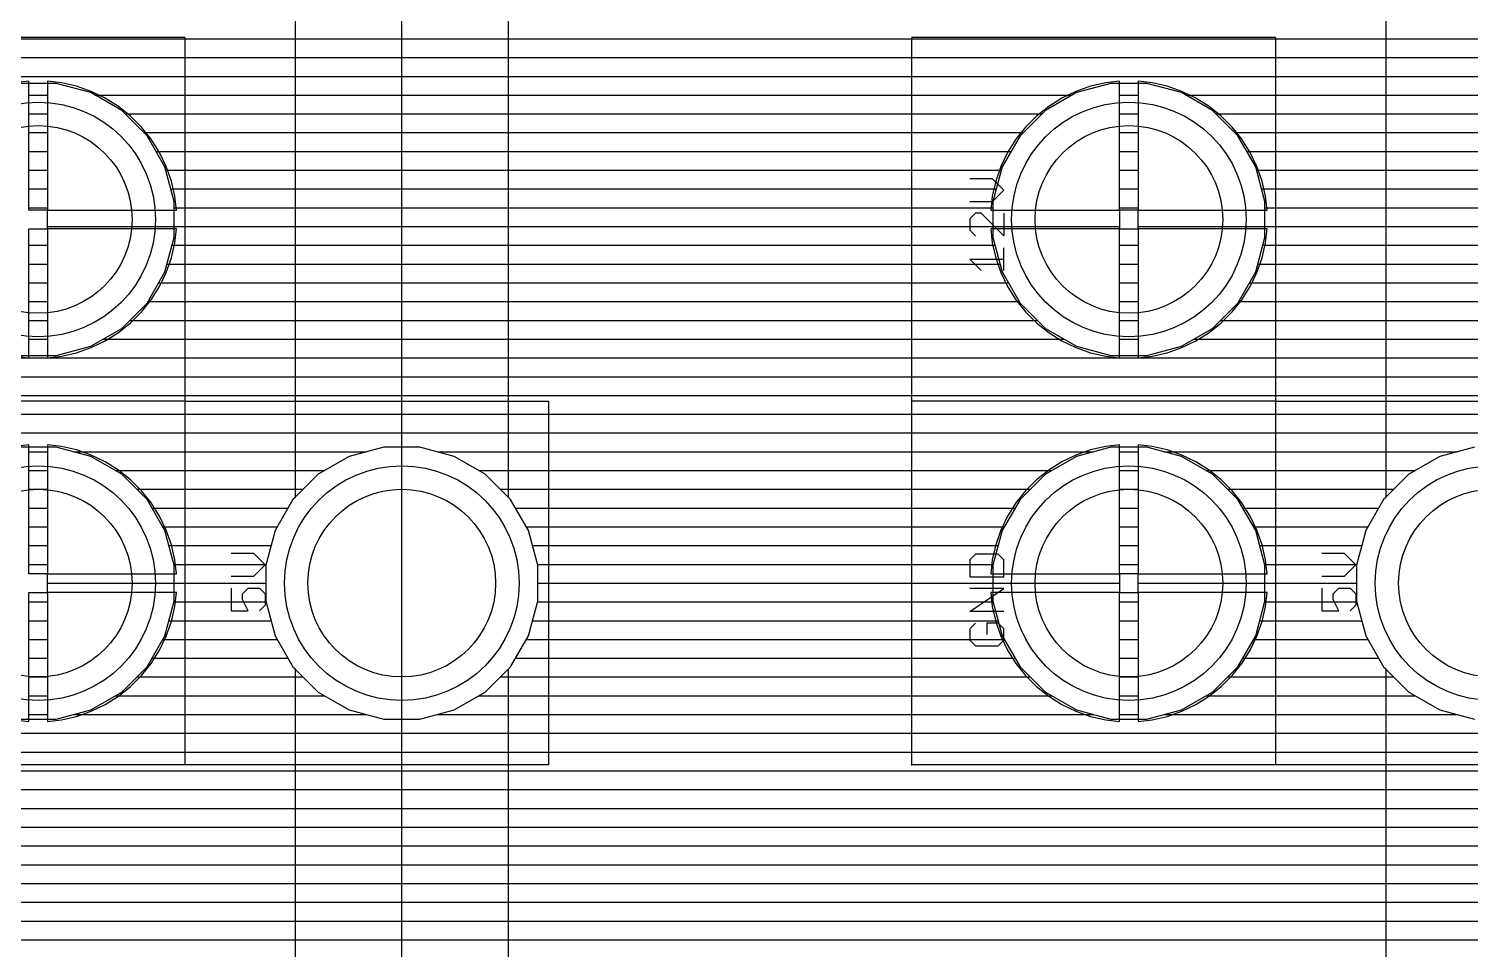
# Model space of a CAD drawing. Extents: x 0 to 5.05, y 0 to 8.75.
# Drawn here: x 3.177 to 4.406, y 5.768 to 6.553 of the extents above; entities that cross this region are included whole.
import ezdxf

# ---------------------------------------------------------------- set-up
doc = ezdxf.new("R2010")
doc.units = 0
for name, color, linetype in [('1', 22, 'CONTINUOUS'), ('16', 175, 'CONTINUOUS'), ('17', 82, 'CONTINUOUS'), ('21', 253, 'CONTINUOUS'), ('23', 7, 'CONTINUOUS'), ('44', 253, 'CONTINUOUS'), ('51', 253, 'CONTINUOUS')]:
    doc.layers.add(name, color=color, linetype=linetype)

# ---------------------------------------------------------------- blocks, each defined once
blk = doc.blocks.new('ROUNDP')
blk.add_circle((0, 0), 0.5)

msp = doc.modelspace()

# ---------------------------------------------------------------- linework, layer by layer
at = {"layer": '1'}
for p, q in [((4.334, 6.936951), (4.334, 6.153049)), ((1.512693, 6.544), (4.334, 6.544)), ((1.496693, 6.528), (4.334, 6.528)), ((1.480693, 6.512), (4.334, 6.512)), ((3.177, 6.507845), (3.165203, 6.506516)), ((3.177, 6.398), (3.177, 6.507845)), ((3.193, 6.507845), (3.193, 6.398)), ((3.204797, 6.506516), (3.193, 6.507845)), ((3.217718, 6.503567), (3.204797, 6.506516)), ((3.230228, 6.499189), (3.217718, 6.503567)), ((4.082282, 6.503567), (4.069772, 6.499189)), ((4.095203, 6.506516), (4.082282, 6.503567)), ((4.107, 6.507845), (4.095203, 6.506516)), ((4.107, 6.398), (4.107, 6.507845)), ((4.123, 6.507845), (4.123, 6.398)), ((4.134797, 6.506516), (4.123, 6.507845)), ((4.147718, 6.503567), (4.134797, 6.506516)), ((4.160228, 6.499189), (4.147718, 6.503567)), ((3.177, 6.496), (3.193, 6.496)), ((3.242169, 6.493439), (3.230228, 6.499189)), ((3.236851, 6.496), (4.063149, 6.496)), ((3.253391, 6.486388), (3.242169, 6.493439)), ((4.057831, 6.493439), (4.046609, 6.486388)), ((4.069772, 6.499189), (4.057831, 6.493439)), ((4.107, 6.496), (4.123, 6.496)), ((4.172169, 6.493439), (4.160228, 6.499189)), ((4.166851, 6.496), (4.334, 6.496)), ((4.183391, 6.486388), (4.172169, 6.493439)), ((3.177, 6.48), (3.193, 6.48)), ((3.263753, 6.478124), (3.253391, 6.486388)), ((3.261401, 6.48), (4.038599, 6.48)), ((3.273124, 6.468753), (3.263753, 6.478124)), ((4.036247, 6.478124), (4.026876, 6.468753)), ((4.046609, 6.486388), (4.036247, 6.478124)), ((4.107, 6.48), (4.123, 6.48)), ((4.193753, 6.478124), (4.183391, 6.486388)), ((4.191401, 6.48), (4.334, 6.48)), ((4.203124, 6.468753), (4.193753, 6.478124)), ((3.281388, 6.458391), (3.273124, 6.468753)), ((4.026876, 6.468753), (4.018612, 6.458391)), ((4.211388, 6.458391), (4.203124, 6.468753)), ((3.177, 6.464), (3.193, 6.464)), ((3.276914, 6.464), (4.023086, 6.464)), ((3.288439, 6.447169), (3.281388, 6.458391)), ((4.018612, 6.458391), (4.011561, 6.447169)), ((4.107, 6.464), (4.123, 6.464)), ((4.206914, 6.464), (4.334, 6.464)), ((4.218439, 6.447169), (4.211388, 6.458391)), ((3.177, 6.448), (3.193, 6.448)), ((3.287917, 6.448), (4.012083, 6.448)), ((3.294189, 6.435228), (3.288439, 6.447169)), ((4.011561, 6.447169), (4.00581, 6.435228)), ((4.107, 6.448), (4.123, 6.448)), ((4.217917, 6.448), (4.334, 6.448)), ((4.224189, 6.435228), (4.218439, 6.447169)), ((3.177, 6.432), (3.193, 6.432)), ((3.298567, 6.422718), (3.294189, 6.435228)), ((3.295319, 6.432), (4.004681, 6.432)), ((4.00581, 6.435228), (4.001433, 6.422718)), ((4.107, 6.432), (4.123, 6.432)), ((4.228567, 6.422718), (4.224189, 6.435228)), ((4.225319, 6.432), (4.334, 6.432)), ((3.177, 6.416), (3.193, 6.416)), ((3.301516, 6.409797), (3.298567, 6.422718)), ((3.3001, 6.416), (3.9999, 6.416)), ((4.001433, 6.422718), (3.998484, 6.409797)), ((4.107, 6.416), (4.123, 6.416)), ((4.231516, 6.409797), (4.228567, 6.422718)), ((4.2301, 6.416), (4.334, 6.416)), ((3.302845, 6.398), (3.301516, 6.409797)), ((3.998484, 6.409797), (3.997155, 6.398)), ((4.232845, 6.398), (4.231516, 6.409797)), ((3.177, 6.4), (3.193, 6.4)), ((3.193, 6.398), (3.177, 6.398)), ((3.193, 6.382), (3.193, 6.398)), ((3.193, 6.398), (3.302845, 6.398)), ((3.30262, 6.4), (3.99738, 6.4)), ((3.997155, 6.398), (4.106999, 6.398)), ((4.106999, 6.398), (4.106999, 6.382)), ((4.107, 6.4), (4.123, 6.4)), ((4.123, 6.398), (4.107, 6.398)), ((4.123, 6.382), (4.123, 6.398)), ((4.123, 6.398), (4.232845, 6.398)), ((4.23262, 6.4), (4.334, 6.4)), ((3.177, 6.272155), (3.177, 6.381999)), ((3.177, 6.381999), (3.193, 6.381999)), ((3.193, 6.384), (4.106999, 6.384)), ((3.302845, 6.382), (3.193, 6.382)), ((3.193, 6.381999), (3.193, 6.272155)), ((3.301516, 6.370203), (3.302845, 6.382)), ((4.106999, 6.382), (3.997155, 6.382)), ((3.997155, 6.382), (3.998484, 6.370203)), ((4.107, 6.272155), (4.107, 6.381999)), ((4.107, 6.381999), (4.123, 6.381999)), ((4.123, 6.384), (4.334, 6.384)), ((4.232845, 6.382), (4.123, 6.382)), ((4.123, 6.381999), (4.123, 6.272155)), ((4.231516, 6.370203), (4.232845, 6.382)), ((3.177, 6.368), (3.193, 6.368)), ((3.298567, 6.357282), (3.301516, 6.370203)), ((3.301013, 6.368), (3.998987, 6.368)), ((3.998484, 6.370203), (4.001433, 6.357282)), ((4.107, 6.368), (4.123, 6.368)), ((4.228567, 6.357282), (4.231516, 6.370203)), ((4.231013, 6.368), (4.334, 6.368)), ((3.294189, 6.344772), (3.298567, 6.357282)), ((4.001433, 6.357282), (4.00581, 6.344772)), ((4.224189, 6.344772), (4.228567, 6.357282)), ((3.177, 6.352), (3.193, 6.352)), ((3.288439, 6.332831), (3.294189, 6.344772)), ((3.296719, 6.352), (4.003281, 6.352)), ((4.00581, 6.344772), (4.011561, 6.332831)), ((4.107, 6.352), (4.123, 6.352)), ((4.218439, 6.332831), (4.224189, 6.344772)), ((4.226719, 6.352), (4.334, 6.352)), ((3.177, 6.336), (3.193, 6.336)), ((3.281388, 6.321609), (3.288439, 6.332831)), ((3.289965, 6.336), (4.010035, 6.336)), ((4.011561, 6.332831), (4.018612, 6.321609)), ((4.107, 6.336), (4.123, 6.336)), ((4.211388, 6.321609), (4.218439, 6.332831)), ((4.219965, 6.336), (4.334, 6.336)), ((3.177, 6.32), (3.193, 6.32)), ((3.273124, 6.311247), (3.281388, 6.321609)), ((3.280104, 6.32), (4.019895, 6.32)), ((4.018612, 6.321609), (4.026876, 6.311247)), ((4.107, 6.32), (4.123, 6.32)), ((4.203124, 6.311247), (4.211388, 6.321609)), ((4.210104, 6.32), (4.334, 6.32)), ((3.263753, 6.301876), (3.273124, 6.311247)), ((4.026876, 6.311247), (4.036247, 6.301876)), ((4.193753, 6.301876), (4.203124, 6.311247)), ((3.177, 6.304), (3.193, 6.304)), ((3.242169, 6.286561), (3.253391, 6.293612)), ((3.253391, 6.293612), (3.263753, 6.301876)), ((3.265877, 6.304), (4.034123, 6.304)), ((4.036247, 6.301876), (4.046609, 6.293612)), ((4.046609, 6.293612), (4.057831, 6.286561)), ((4.107, 6.304), (4.123, 6.304)), ((4.172169, 6.286561), (4.183391, 6.293612)), ((4.183391, 6.293612), (4.193753, 6.301876)), ((4.195877, 6.304), (4.334, 6.304)), ((3.177, 6.288), (3.193, 6.288)), ((3.217718, 6.276433), (3.230228, 6.28081)), ((3.230228, 6.28081), (3.242169, 6.286561)), ((3.244459, 6.288), (4.055541, 6.288)), ((4.057831, 6.286561), (4.069772, 6.28081)), ((4.069772, 6.28081), (4.082282, 6.276433)), ((4.107, 6.288), (4.123, 6.288)), ((4.147718, 6.276433), (4.160228, 6.28081)), ((4.160228, 6.28081), (4.172169, 6.286561)), ((4.174459, 6.288), (4.334, 6.288)), ((2.461, 6.272), (4.334, 6.272)), ((3.165203, 6.273484), (3.177, 6.272155)), ((3.193, 6.272155), (3.204797, 6.273484)), ((3.204797, 6.273484), (3.217718, 6.276433)), ((4.082282, 6.276433), (4.095203, 6.273484)), ((4.095203, 6.273484), (4.107, 6.272155)), ((4.123, 6.272155), (4.134797, 6.273484)), ((4.134797, 6.273484), (4.147718, 6.276433)), ((2.461, 6.256), (4.334, 6.256)), ((2.458393, 6.24), (4.334, 6.24)), ((2.454106, 6.224), (4.334, 6.224)), ((2.446036, 6.208), (4.334, 6.208)), ((3.200272, 6.196), (3.169728, 6.196)), ((3.229774, 6.188095), (3.200272, 6.196)), ((3.479728, 6.196), (3.450226, 6.188095)), ((3.510272, 6.196), (3.479728, 6.196)), ((3.539774, 6.188095), (3.510272, 6.196)), ((4.099728, 6.196), (4.070226, 6.188095)), ((4.130272, 6.196), (4.099728, 6.196)), ((4.159774, 6.188095), (4.130272, 6.196)), ((3.2152, 6.192), (3.4648, 6.192)), ((3.256226, 6.172823), (3.229774, 6.188095)), ((3.450226, 6.188095), (3.423774, 6.172823)), ((3.5252, 6.192), (4.0848, 6.192)), ((3.566226, 6.172823), (3.539774, 6.188095)), ((4.070226, 6.188095), (4.043774, 6.172823)), ((4.1452, 6.192), (4.334, 6.192)), ((4.186226, 6.172823), (4.159774, 6.188095)), ((3.250723, 6.176), (3.429277, 6.176)), ((3.277823, 6.151226), (3.256226, 6.172823)), ((3.423774, 6.172823), (3.402177, 6.151226)), ((3.560723, 6.176), (4.049277, 6.176)), ((3.587823, 6.151226), (3.566226, 6.172823)), ((4.043774, 6.172823), (4.022177, 6.151226)), ((4.180723, 6.176), (4.334, 6.176)), ((4.207823, 6.151226), (4.186226, 6.172823)), ((3.269049, 6.16), (3.410951, 6.16)), ((3.579049, 6.16), (4.030951, 6.16)), ((4.199049, 6.16), (4.334, 6.16)), ((3.293095, 6.124774), (3.277823, 6.151226)), ((3.402177, 6.151226), (3.386905, 6.124774)), ((3.603095, 6.124774), (3.587823, 6.151226)), ((4.022177, 6.151226), (4.006905, 6.124774)), ((4.223095, 6.124774), (4.207823, 6.151226)), ((4.332177, 6.151226), (4.316905, 6.124774)), ((4.334, 6.153049), (4.332177, 6.151226)), ((3.281995, 6.144), (3.398005, 6.144)), ((3.591995, 6.144), (4.018005, 6.144)), ((4.211995, 6.144), (4.328005, 6.144)), ((3.291232, 6.128), (3.388768, 6.128)), ((3.301, 6.095272), (3.293095, 6.124774)), ((3.386905, 6.124774), (3.379, 6.095272)), ((3.601232, 6.128), (4.008768, 6.128)), ((3.611, 6.095272), (3.603095, 6.124774)), ((4.006905, 6.124774), (3.999, 6.095272)), ((4.221232, 6.128), (4.318768, 6.128)), ((4.231, 6.095272), (4.223095, 6.124774)), ((4.316905, 6.124774), (4.309, 6.095272)), ((3.296518, 6.112), (3.383482, 6.112)), ((3.606518, 6.112), (4.003482, 6.112)), ((4.226518, 6.112), (4.313482, 6.112)), ((3.300805, 6.096), (3.379195, 6.096)), ((3.610805, 6.096), (3.999195, 6.096)), ((4.230805, 6.096), (4.309195, 6.096)), ((3.301, 6.064728), (3.301, 6.095272)), ((3.379, 6.095272), (3.379, 6.064728)), ((3.611, 6.064728), (3.611, 6.095272)), ((3.999, 6.095272), (3.999, 6.064728)), ((4.231, 6.064728), (4.231, 6.095272)), ((4.309, 6.095272), (4.309, 6.064728)), ((3.301, 6.08), (3.379, 6.08)), ((3.495, 5.15), (3.495, 6.08)), ((3.611, 6.08), (3.999, 6.08)), ((4.231, 6.08), (4.309, 6.08)), ((3.293095, 6.035226), (3.301, 6.064728)), ((3.300805, 6.064), (3.379195, 6.064)), ((3.379, 6.064728), (3.386905, 6.035226)), ((3.603095, 6.035226), (3.611, 6.064728)), ((3.610805, 6.064), (3.999195, 6.064)), ((3.999, 6.064728), (4.006905, 6.035226)), ((4.223095, 6.035226), (4.231, 6.064728)), ((4.230805, 6.064), (4.309195, 6.064)), ((4.309, 6.064728), (4.316905, 6.035226)), ((3.296517, 6.048), (3.383482, 6.048)), ((3.606517, 6.048), (4.003482, 6.048)), ((4.226517, 6.048), (4.313482, 6.048)), ((3.277823, 6.008774), (3.293095, 6.035226)), ((3.386905, 6.035226), (3.402177, 6.008774)), ((3.587823, 6.008774), (3.603095, 6.035226)), ((4.006905, 6.035226), (4.022177, 6.008774)), ((4.207823, 6.008774), (4.223095, 6.035226)), ((4.316905, 6.035226), (4.332177, 6.008774)), ((3.291232, 6.032), (3.388767, 6.032)), ((3.601232, 6.032), (4.008767, 6.032)), ((4.221232, 6.032), (4.318767, 6.032)), ((3.281995, 6.016), (3.398005, 6.016)), ((3.591995, 6.016), (4.018005, 6.016)), ((4.211995, 6.016), (4.328005, 6.016)), ((3.256226, 5.987177), (3.277823, 6.008774)), ((3.269049, 6), (3.404, 6)), ((3.402177, 6.008774), (3.404, 6.006951)), ((3.404, 6.006951), (3.404, 5.223049)), ((3.586, 6.006951), (3.587823, 6.008774)), ((3.586, 5.223049), (3.586, 6.006951)), ((3.586, 6), (4.030951, 6)), ((4.022177, 6.008774), (4.043774, 5.987177)), ((4.186226, 5.987177), (4.207823, 6.008774)), ((4.199049, 6), (4.340951, 6)), ((4.332177, 6.008774), (4.353774, 5.987177)), ((3.229774, 5.971905), (3.256226, 5.987177)), ((4.043774, 5.987177), (4.070226, 5.971905)), ((4.159774, 5.971905), (4.186226, 5.987177)), ((4.353774, 5.987177), (4.380226, 5.971905)), ((3.250723, 5.984), (3.404, 5.984)), ((3.586, 5.984), (4.049277, 5.984)), ((4.180723, 5.984), (4.359277, 5.984)), ((3.169728, 5.964), (3.200272, 5.964)), ((3.200272, 5.964), (3.229774, 5.971905)), ((3.2152, 5.968), (3.404, 5.968)), ((3.586, 5.968), (4.0848, 5.968)), ((4.070226, 5.971905), (4.099728, 5.964)), ((4.099728, 5.964), (4.130272, 5.964)), ((4.130272, 5.964), (4.159774, 5.971905)), ((4.1452, 5.968), (4.3948, 5.968)), ((4.380226, 5.971905), (4.409728, 5.964)), ((0.738, 5.952), (3.404, 5.952)), ((3.586, 5.952), (5.002, 5.952)), ((0.734921, 5.936), (3.404, 5.936)), ((3.586, 5.936), (5.002, 5.936)), ((0.730634, 5.92), (3.404, 5.92)), ((3.586, 5.92), (5.002, 5.92)), ((0.723357, 5.904), (3.404, 5.904)), ((3.586, 5.904), (5.002, 5.904)), ((0.714119, 5.888), (3.404, 5.888)), ((3.586, 5.888), (5.002, 5.888)), ((0.70009, 5.872), (3.404, 5.872)), ((3.586, 5.872), (5.002, 5.872)), ((0.682206, 5.856), (3.404, 5.856)), ((3.586, 5.856), (5.002, 5.856)), ((0.652366, 5.84), (3.404, 5.84)), ((3.586, 5.84), (5.002, 5.84)), ((0.431, 5.824), (3.404, 5.824)), ((3.586, 5.824), (5.002, 5.824)), ((0.431, 5.808), (3.404, 5.808)), ((3.586, 5.808), (5.002, 5.808)), ((0.431, 5.792), (3.404, 5.792)), ((3.586, 5.792), (5.002, 5.792)), ((0.431, 5.776), (3.404, 5.776)), ((3.586, 5.776), (5.002, 5.776))]:
    msp.add_line(p, q, dxfattribs=at)
at = {"layer": '16'}
for p, q in [((3.495, 6.08), (3.495, 7.01)), ((3.404, 6.936951), (3.404, 6.153049)), ((3.586, 6.153049), (3.586, 6.936951)), ((0.892693, 6.544), (3.404, 6.544)), ((3.586, 6.544), (5.002, 6.544)), ((0.876693, 6.528), (3.404, 6.528)), ((3.586, 6.528), (5.002, 6.528)), ((0.860693, 6.512), (3.404, 6.512)), ((3.200272, 6.506), (3.169728, 6.506)), ((3.229774, 6.498095), (3.200272, 6.506)), ((3.586, 6.512), (5.002, 6.512)), ((4.099728, 6.506), (4.070226, 6.498095)), ((4.130272, 6.506), (4.099728, 6.506)), ((4.159774, 6.498095), (4.130272, 6.506)), ((3.256226, 6.482823), (3.229774, 6.498095)), ((3.233402, 6.496), (3.404, 6.496)), ((3.586, 6.496), (4.066598, 6.496)), ((4.070226, 6.498095), (4.043774, 6.482823)), ((4.186226, 6.482823), (4.159774, 6.498095)), ((4.163402, 6.496), (5.002, 6.496)), ((3.277823, 6.461226), (3.256226, 6.482823)), ((3.259049, 6.48), (3.404, 6.48)), ((3.586, 6.48), (4.040951, 6.48)), ((4.043774, 6.482823), (4.022177, 6.461226)), ((4.207823, 6.461226), (4.186226, 6.482823)), ((4.189049, 6.48), (5.002, 6.48)), ((3.275049, 6.464), (3.404, 6.464)), ((3.293095, 6.434774), (3.277823, 6.461226)), ((3.586, 6.464), (4.024951, 6.464)), ((4.022177, 6.461226), (4.006905, 6.434774)), ((4.205049, 6.464), (5.002, 6.464)), ((4.223095, 6.434774), (4.207823, 6.461226)), ((3.285459, 6.448), (3.404, 6.448)), ((3.586, 6.448), (4.014541, 6.448)), ((4.215459, 6.448), (5.002, 6.448)), ((3.301, 6.405272), (3.293095, 6.434774)), ((3.293838, 6.432), (3.404, 6.432)), ((3.586, 6.432), (4.006162, 6.432)), ((4.006905, 6.434774), (3.999, 6.405272)), ((4.231, 6.405272), (4.223095, 6.434774)), ((4.223838, 6.432), (5.002, 6.432)), ((3.298125, 6.416), (3.404, 6.416)), ((3.586, 6.416), (4.001875, 6.416)), ((4.228125, 6.416), (5.002, 6.416)), ((3.301, 6.374728), (3.301, 6.405272)), ((3.999, 6.405272), (3.999, 6.374728)), ((4.231, 6.374728), (4.231, 6.405272)), ((3.301, 6.4), (3.404, 6.4)), ((3.586, 6.4), (3.999, 6.4)), ((4.231, 6.4), (5.002, 6.4)), ((3.301, 6.384), (3.404, 6.384)), ((3.586, 6.384), (3.999, 6.384)), ((4.231, 6.384), (5.002, 6.384)), ((3.293095, 6.345226), (3.301, 6.374728)), ((3.299197, 6.368), (3.404, 6.368)), ((3.586, 6.368), (4.000803, 6.368)), ((3.999, 6.374728), (4.006905, 6.345226)), ((4.223095, 6.345226), (4.231, 6.374728)), ((4.229197, 6.368), (5.002, 6.368)), ((3.277823, 6.318774), (3.293095, 6.345226)), ((3.29491, 6.352), (3.404, 6.352)), ((3.586, 6.352), (4.00509, 6.352)), ((4.006905, 6.345226), (4.022177, 6.318774)), ((4.207823, 6.318774), (4.223095, 6.345226)), ((4.22491, 6.352), (5.002, 6.352)), ((3.287768, 6.336), (3.404, 6.336)), ((3.586, 6.336), (4.012232, 6.336)), ((4.217768, 6.336), (5.002, 6.336)), ((3.256226, 6.297177), (3.277823, 6.318774)), ((3.278531, 6.32), (3.404, 6.32)), ((3.586, 6.32), (4.021469, 6.32)), ((4.022177, 6.318774), (4.043774, 6.297177)), ((4.186226, 6.297177), (4.207823, 6.318774)), ((4.208531, 6.32), (5.002, 6.32)), ((3.229774, 6.281905), (3.256226, 6.297177)), ((3.263049, 6.304), (3.404, 6.304)), ((3.586, 6.304), (4.036951, 6.304)), ((4.043774, 6.297177), (4.070226, 6.281905)), ((4.159774, 6.281905), (4.186226, 6.297177)), ((4.193049, 6.304), (5.002, 6.304)), ((3.200272, 6.274), (3.229774, 6.281905)), ((3.240331, 6.288), (3.404, 6.288)), ((3.586, 6.288), (4.059669, 6.288)), ((4.070226, 6.281905), (4.099728, 6.274)), ((4.130272, 6.274), (4.159774, 6.281905)), ((4.170331, 6.288), (5.002, 6.288)), ((2.353, 6.272), (3.404, 6.272)), ((3.169728, 6.274), (3.200272, 6.274)), ((3.586, 6.272), (5.002, 6.272)), ((4.099728, 6.274), (4.130272, 6.274)), ((2.462732, 6.256), (3.404, 6.256)), ((3.586, 6.256), (5.002, 6.256)), ((2.460328, 6.24), (3.404, 6.24)), ((3.586, 6.24), (5.002, 6.24)), ((2.455669, 6.224), (3.404, 6.224)), ((3.586, 6.224), (5.002, 6.224)), ((2.44852, 6.208), (3.404, 6.208)), ((3.586, 6.208), (5.002, 6.208)), ((3.177, 6.197845), (3.165203, 6.196516)), ((3.177, 6.088), (3.177, 6.197845)), ((3.204797, 6.196516), (3.193, 6.197845)), ((3.193, 6.197845), (3.193, 6.088)), ((3.217718, 6.193567), (3.204797, 6.196516)), ((4.095203, 6.196516), (4.082282, 6.193567)), ((4.107, 6.197845), (4.095203, 6.196516)), ((4.107, 6.088), (4.107, 6.197845)), ((4.134797, 6.196516), (4.123, 6.197845)), ((4.123, 6.197845), (4.123, 6.088)), ((4.147718, 6.193567), (4.134797, 6.196516)), ((4.409728, 6.196), (4.380226, 6.188095)), ((3.177, 6.192), (3.193, 6.192)), ((3.230228, 6.189189), (3.217718, 6.193567)), ((3.222196, 6.192), (3.404, 6.192)), ((3.242169, 6.183439), (3.230228, 6.189189)), ((3.253391, 6.176388), (3.242169, 6.183439)), ((3.586, 6.192), (4.077804, 6.192)), ((4.057831, 6.183439), (4.046609, 6.176388)), ((4.069772, 6.189189), (4.057831, 6.183439)), ((4.082282, 6.193567), (4.069772, 6.189189)), ((4.107, 6.192), (4.123, 6.192)), ((4.160228, 6.189189), (4.147718, 6.193567)), ((4.152196, 6.192), (4.3948, 6.192)), ((4.172169, 6.183439), (4.160228, 6.189189)), ((4.183391, 6.176388), (4.172169, 6.183439)), ((4.380226, 6.188095), (4.353774, 6.172823)), ((3.177, 6.176), (3.193, 6.176)), ((3.263753, 6.168124), (3.253391, 6.176388)), ((3.253877, 6.176), (3.404, 6.176)), ((3.586, 6.176), (4.046123, 6.176)), ((4.046609, 6.176388), (4.036247, 6.168124)), ((4.107, 6.176), (4.123, 6.176)), ((4.193753, 6.168124), (4.183391, 6.176388)), ((4.183877, 6.176), (4.359277, 6.176)), ((4.353774, 6.172823), (4.332177, 6.151226)), ((3.177, 6.16), (3.193, 6.16)), ((3.273124, 6.158753), (3.263753, 6.168124)), ((3.271877, 6.16), (3.404, 6.16)), ((3.281388, 6.148391), (3.273124, 6.158753)), ((3.586, 6.16), (4.028123, 6.16)), ((4.026876, 6.158753), (4.018612, 6.148391)), ((4.036247, 6.168124), (4.026876, 6.158753)), ((4.107, 6.16), (4.123, 6.16)), ((4.203124, 6.158753), (4.193753, 6.168124)), ((4.201877, 6.16), (4.340951, 6.16)), ((4.211388, 6.148391), (4.203124, 6.158753)), ((3.288439, 6.137169), (3.281388, 6.148391)), ((3.402177, 6.151226), (3.386905, 6.124774)), ((3.404, 6.153049), (3.402177, 6.151226)), ((3.587823, 6.151226), (3.586, 6.153049)), ((3.603095, 6.124774), (3.587823, 6.151226)), ((4.018612, 6.148391), (4.011561, 6.137169)), ((4.218439, 6.137169), (4.211388, 6.148391)), ((4.332177, 6.151226), (4.316905, 6.124774)), ((3.177, 6.144), (3.193, 6.144)), ((3.284147, 6.144), (3.398005, 6.144)), ((3.294189, 6.125228), (3.288439, 6.137169)), ((3.591995, 6.144), (4.015853, 6.144)), ((4.011561, 6.137169), (4.00581, 6.125228)), ((4.107, 6.144), (4.123, 6.144)), ((4.214147, 6.144), (4.328005, 6.144)), ((4.224189, 6.125228), (4.218439, 6.137169)), ((3.177, 6.128), (3.193, 6.128)), ((3.292854, 6.128), (3.388768, 6.128)), ((3.298567, 6.112718), (3.294189, 6.125228)), ((3.386905, 6.124774), (3.379, 6.095272)), ((3.601232, 6.128), (4.007146, 6.128)), ((3.611, 6.095272), (3.603095, 6.124774)), ((4.00581, 6.125228), (4.001433, 6.112718)), ((4.107, 6.128), (4.123, 6.128)), ((4.222854, 6.128), (4.318768, 6.128)), ((4.228567, 6.112718), (4.224189, 6.125228)), ((4.316905, 6.124774), (4.309, 6.095272)), ((3.177, 6.112), (3.193, 6.112)), ((3.301516, 6.099797), (3.298567, 6.112718)), ((3.298731, 6.112), (3.383482, 6.112)), ((3.606518, 6.112), (4.001269, 6.112)), ((4.001433, 6.112718), (3.998484, 6.099797)), ((4.107, 6.112), (4.123, 6.112)), ((4.231516, 6.099797), (4.228567, 6.112718)), ((4.228731, 6.112), (4.313482, 6.112)), ((3.177, 6.096), (3.193, 6.096)), ((3.302845, 6.088), (3.301516, 6.099797)), ((3.301944, 6.096), (3.379195, 6.096)), ((3.610805, 6.096), (3.998056, 6.096)), ((3.998484, 6.099797), (3.997155, 6.088)), ((4.107, 6.096), (4.123, 6.096)), ((4.232845, 6.088), (4.231516, 6.099797)), ((4.231944, 6.096), (4.309195, 6.096)), ((3.193, 6.088), (3.177, 6.088)), ((3.193, 6.072), (3.193, 6.088)), ((3.193, 6.088), (3.302845, 6.088)), ((3.379, 6.095272), (3.379, 6.064728)), ((3.611, 6.064728), (3.611, 6.095272)), ((3.997155, 6.088), (4.106999, 6.088)), ((4.106999, 6.088), (4.106999, 6.072)), ((4.123, 6.088), (4.107, 6.088)), ((4.123, 6.072), (4.123, 6.088)), ((4.123, 6.088), (4.232845, 6.088)), ((4.309, 6.095272), (4.309, 6.064728)), ((3.177, 5.962155), (3.177, 6.071999)), ((3.177, 6.071999), (3.193, 6.071999)), ((3.193, 6.08), (3.379, 6.08)), ((3.302845, 6.072), (3.193, 6.072)), ((3.193, 6.071999), (3.193, 5.962155)), ((3.301516, 6.060203), (3.302845, 6.072)), ((3.611, 6.08), (4.106999, 6.08)), ((4.106999, 6.072), (3.997155, 6.072)), ((3.997155, 6.072), (3.998484, 6.060203)), ((4.107, 5.962155), (4.107, 6.071999)), ((4.107, 6.071999), (4.123, 6.071999)), ((4.123, 6.08), (4.309, 6.08)), ((4.232845, 6.072), (4.123, 6.072)), ((4.123, 6.071999), (4.123, 5.962155)), ((4.231516, 6.060203), (4.232845, 6.072)), ((3.177, 6.064), (3.193, 6.064)), ((3.298567, 6.047282), (3.301516, 6.060203)), ((3.301944, 6.064), (3.379195, 6.064)), ((3.379, 6.064728), (3.386905, 6.035226)), ((3.603095, 6.035226), (3.611, 6.064728)), ((3.610805, 6.064), (3.998056, 6.064)), ((3.998484, 6.060203), (4.001433, 6.047282)), ((4.107, 6.064), (4.123, 6.064)), ((4.228567, 6.047282), (4.231516, 6.060203)), ((4.231944, 6.064), (4.309195, 6.064)), ((4.309, 6.064728), (4.316905, 6.035226)), ((3.177, 6.048), (3.193, 6.048)), ((3.294189, 6.034772), (3.298567, 6.047282)), ((3.298731, 6.048), (3.383482, 6.048)), ((3.606517, 6.048), (4.001269, 6.048)), ((4.001433, 6.047282), (4.00581, 6.034772)), ((4.107, 6.048), (4.123, 6.048)), ((4.224189, 6.034772), (4.228567, 6.047282)), ((4.228731, 6.048), (4.313482, 6.048)), ((3.288439, 6.022831), (3.294189, 6.034772)), ((3.386905, 6.035226), (3.402177, 6.008774)), ((3.587823, 6.008774), (3.603095, 6.035226)), ((4.00581, 6.034772), (4.011561, 6.022831)), ((4.218439, 6.022831), (4.224189, 6.034772)), ((4.316905, 6.035226), (4.332177, 6.008774)), ((3.177, 6.032), (3.193, 6.032)), ((3.281388, 6.011609), (3.288439, 6.022831)), ((3.292854, 6.032), (3.388767, 6.032)), ((3.601232, 6.032), (4.007145, 6.032)), ((4.011561, 6.022831), (4.018612, 6.011609)), ((4.107, 6.032), (4.123, 6.032)), ((4.211388, 6.011609), (4.218439, 6.022831)), ((4.222854, 6.032), (4.318767, 6.032)), ((3.177, 6.016), (3.193, 6.016)), ((3.273124, 6.001247), (3.281388, 6.011609)), ((3.284147, 6.016), (3.398005, 6.016)), ((3.591995, 6.016), (4.015853, 6.016)), ((4.018612, 6.011609), (4.026876, 6.001247)), ((4.107, 6.016), (4.123, 6.016)), ((4.203124, 6.001247), (4.211388, 6.011609)), ((4.214147, 6.016), (4.328005, 6.016)), ((3.177, 6), (3.193, 6)), ((3.263753, 5.991876), (3.273124, 6.001247)), ((3.271877, 6), (3.410951, 6)), ((3.402177, 6.008774), (3.423774, 5.987177)), ((3.566226, 5.987177), (3.587823, 6.008774)), ((3.579049, 6), (4.028123, 6)), ((4.026876, 6.001247), (4.036247, 5.991876)), ((4.107, 6), (4.123, 6)), ((4.193753, 5.991876), (4.203124, 6.001247)), ((4.201877, 6), (4.334, 6)), ((4.332177, 6.008774), (4.334, 6.006951)), ((4.334, 6.006951), (4.334, 5.223049)), ((3.253391, 5.983612), (3.263753, 5.991876)), ((3.423774, 5.987177), (3.450226, 5.971905)), ((3.539774, 5.971905), (3.566226, 5.987177)), ((4.036247, 5.991876), (4.046609, 5.983612)), ((4.183391, 5.983612), (4.193753, 5.991876)), ((3.177, 5.984), (3.193, 5.984)), ((3.230228, 5.97081), (3.242169, 5.976561)), ((3.242169, 5.976561), (3.253391, 5.983612)), ((3.253877, 5.984), (3.429277, 5.984)), ((3.560723, 5.984), (4.046123, 5.984)), ((4.046609, 5.983612), (4.057831, 5.976561)), ((4.057831, 5.976561), (4.069772, 5.97081)), ((4.107, 5.984), (4.123, 5.984)), ((4.160228, 5.97081), (4.172169, 5.976561)), ((4.172169, 5.976561), (4.183391, 5.983612)), ((4.183877, 5.984), (4.334, 5.984)), ((3.165203, 5.963484), (3.177, 5.962155)), ((3.177, 5.968), (3.193, 5.968)), ((3.193, 5.962155), (3.204797, 5.963484)), ((3.204797, 5.963484), (3.217718, 5.966433)), ((3.217718, 5.966433), (3.230228, 5.97081)), ((3.222196, 5.968), (3.4648, 5.968)), ((3.450226, 5.971905), (3.479728, 5.964)), ((3.479728, 5.964), (3.510272, 5.964)), ((3.510272, 5.964), (3.539774, 5.971905)), ((3.5252, 5.968), (4.077804, 5.968)), ((4.069772, 5.97081), (4.082282, 5.966433)), ((4.082282, 5.966433), (4.095203, 5.963484)), ((4.095203, 5.963484), (4.107, 5.962155)), ((4.107, 5.968), (4.123, 5.968)), ((4.123, 5.962155), (4.134797, 5.963484)), ((4.134797, 5.963484), (4.147718, 5.966433)), ((4.147718, 5.966433), (4.160228, 5.97081)), ((4.152196, 5.968), (4.334, 5.968)), ((0.738, 5.952), (4.334, 5.952)), ((0.734921, 5.936), (4.334, 5.936)), ((0.730634, 5.92), (4.334, 5.92)), ((0.723357, 5.904), (4.334, 5.904)), ((0.714119, 5.888), (4.334, 5.888)), ((0.70009, 5.872), (4.334, 5.872)), ((0.682206, 5.856), (4.334, 5.856)), ((0.652366, 5.84), (4.334, 5.84)), ((0.431, 5.824), (4.334, 5.824)), ((0.431, 5.808), (4.334, 5.808)), ((0.431, 5.792), (4.334, 5.792)), ((0.431, 5.776), (4.334, 5.776))]:
    msp.add_line(p, q, dxfattribs=at)
at = {"layer": '21'}
for p, q in [((3.998825, 6.42478), (3.979475, 6.42478)), ((4.0085, 6.415105), (3.998825, 6.42478)), ((3.979475, 6.40543), (3.998825, 6.40543)), ((3.998825, 6.40543), (4.0085, 6.415105)), ((3.984313, 6.395315), (3.979475, 6.390477)), ((3.98915, 6.395315), (3.984313, 6.395315)), ((4.0085, 6.375965), (3.98915, 6.395315)), ((4.0085, 6.395315), (4.0085, 6.375965)), ((3.979475, 6.390477), (3.979475, 6.380803)), ((3.979475, 6.380803), (3.984313, 6.375965)), ((3.98915, 6.3465), (3.979475, 6.356175)), ((3.979475, 6.356175), (4.0085, 6.356175)), ((4.0085, 6.3465), (4.0085, 6.36585)), ((3.368825, 6.105315), (3.349475, 6.105315)), ((3.3785, 6.09564), (3.368825, 6.105315)), ((3.984313, 6.10478), (3.979475, 6.099943)), ((3.979475, 6.099943), (3.979475, 6.08543)), ((4.003663, 6.10478), (3.984313, 6.10478)), ((4.0085, 6.099943), (4.003663, 6.10478)), ((4.0085, 6.08543), (4.0085, 6.099943)), ((4.298825, 6.105315), (4.279475, 6.105315)), ((4.3085, 6.09564), (4.298825, 6.105315)), ((3.349475, 6.085965), (3.368825, 6.085965)), ((3.368825, 6.085965), (3.3785, 6.09564)), ((3.979475, 6.08543), (4.0085, 6.08543)), ((4.279475, 6.085965), (4.298825, 6.085965)), ((4.298825, 6.085965), (4.3085, 6.09564)), ((3.349475, 6.07585), (3.349475, 6.0565)), ((3.35915, 6.071012), (3.363988, 6.07585)), ((3.363988, 6.07585), (3.373663, 6.07585)), ((3.373663, 6.07585), (3.3785, 6.071012)), ((3.979475, 6.055965), (4.0085, 6.075315)), ((4.0085, 6.075315), (3.979475, 6.075315)), ((4.279475, 6.07585), (4.279475, 6.0565)), ((4.28915, 6.071012), (4.293988, 6.07585)), ((4.293988, 6.07585), (4.303663, 6.07585)), ((4.303663, 6.07585), (4.3085, 6.071012)), ((3.35915, 6.066175), (3.35915, 6.071012)), ((3.363988, 6.0565), (3.35915, 6.066175)), ((3.3785, 6.061337), (3.373663, 6.0565)), ((3.3785, 6.071012), (3.3785, 6.061337)), ((4.28915, 6.066175), (4.28915, 6.071012)), ((4.293988, 6.0565), (4.28915, 6.066175)), ((4.3085, 6.061337), (4.303663, 6.0565)), ((4.3085, 6.071012), (4.3085, 6.061337)), ((3.349475, 6.0565), (3.363988, 6.0565)), ((4.0085, 6.055965), (3.979475, 6.055965)), ((4.279475, 6.0565), (4.293988, 6.0565)), ((3.984313, 6.04585), (3.979475, 6.041012)), ((3.979475, 6.041012), (3.979475, 6.031337)), ((4.003663, 6.04585), (3.993988, 6.04585)), ((3.993988, 6.04585), (3.993988, 6.036175)), ((4.0085, 6.041012), (4.003663, 6.04585)), ((4.0085, 6.031337), (4.0085, 6.041012)), ((3.979475, 6.031337), (3.984313, 6.0265)), ((3.984313, 6.0265), (4.003663, 6.0265)), ((4.003663, 6.0265), (4.0085, 6.031337))]:
    msp.add_line(p, q, dxfattribs=at)
at = {"layer": '23'}
msp.add_point((3.93, 5.925), dxfattribs=at)
at = {"layer": '44'}
for centre in [(3.185, 6.39), (4.115, 6.39), (3.185, 6.08), (3.495, 6.08), (4.115, 6.08), (4.425, 6.08)]:
    msp.add_circle(centre, 0.08, dxfattribs=at)
at = {"layer": '51'}
for p, q in [((3.31, 6.545), (3, 6.545)), ((3.31, 6.545), (3.31, 6.235)), ((3.93, 6.235), (3.93, 6.545)), ((4.24, 6.545), (3.93, 6.545)), ((4.24, 6.545), (4.24, 6.235)), ((3.31, 6.235), (3, 6.235)), ((3.31, 6.235), (3.31, 5.925)), ((3.31, 6.235), (3.62, 6.235)), ((3.62, 6.235), (3.62, 5.925)), ((3.93, 5.925), (3.93, 6.235)), ((4.24, 6.235), (3.93, 6.235)), ((4.24, 6.235), (4.24, 5.925)), ((4.24, 6.235), (4.55, 6.235)), ((3.31, 5.925), (3, 5.925)), ((3.62, 5.925), (3.31, 5.925)), ((4.24, 5.925), (3.93, 5.925)), ((4.55, 5.925), (4.24, 5.925))]:
    msp.add_line(p, q, dxfattribs=at)

# ---------------------------------------------------------------- block references
at = {"layer": '17', "xscale": 0.2, "yscale": 0.2}
for p in [(3.185, 6.39), (3.185, 6.39), (4.115, 6.39), (4.115, 6.39)]:
    msp.add_blockref('ROUNDP', p, dxfattribs=at)
at = {"layer": '17', "xscale": 0.2, "yscale": 0.2, "rotation": 90}
for p in [(3.185, 6.08), (3.185, 6.08), (3.495, 6.08), (3.495, 6.08), (4.115, 6.08), (4.115, 6.08), (4.425, 6.08), (4.425, 6.08)]:
    msp.add_blockref('ROUNDP', p, dxfattribs=at)

doc.saveas('drawing.dxf')
